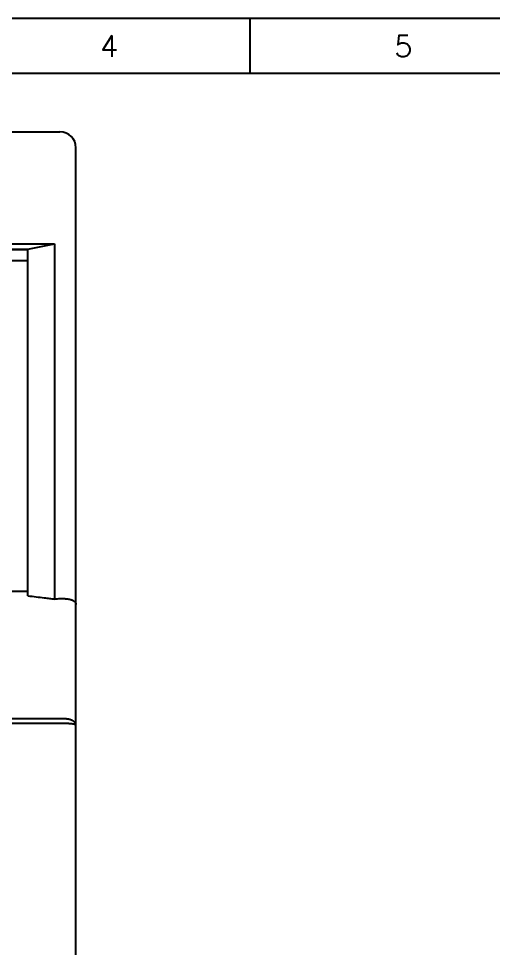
# Model space of a CAD drawing. Header units: millimetres. Extents: x -945625 to 316, y 6 to 533140.
# Drawn here: x -945522.8 to -945478.4, y 532782.1 to 532869.1 of the extents above; entities that cross this region are included whole.
import ezdxf

# ---------------------------------------------------------------- set-up
doc = ezdxf.new("R2010")
doc.units = ezdxf.units.MM
doc.header["$LTSCALE"] = 4
doc.linetypes.add('DASHED', pattern=[0.75, 0.5, -0.25])
doc.layers.add('10', color=4, linetype='Continuous')
doc.layers.add('11', color=7, linetype='Continuous')
doc.styles.get("Standard").update_dxf_attribs({"font": 'simplex.shx', "height": 2, "bigfont": '@extfont2.shx'})

# ---------------------------------------------------------------- blocks, each defined once
blk = doc.blocks.new('KHUNG')
for p, q in [((297, 0), (0, 0)), ((110.127, 0), (110.127, -5.125)), ((297, -5.125), (0, -5.125))]:
    blk.add_line(p, q)
at = {"char_height": 2, "attachment_point": 1}
for s, insert in [('4', (96.107, -1.592)), ('5', (123.639, -1.592))]:
    blk.add_mtext_dynamic_manual_height_columns(s, width=5.67685, gutter_width=10, heights=[0], dxfattribs=dict(at, insert=insert))

msp = doc.modelspace()

# ---------------------------------------------------------------- linework, layer by layer
at = {"layer": '10'}
for p, q in [((-945583.946, 532858.518), (-945518.946, 532858.518)), ((-945517.446, 532732.019), (-945517.446, 532857.018)), ((-945518.446, 532803.571), (-945540.385, 532803.571)), ((-945518.446, 532803.14), (-945540.385, 532803.14))]:
    msp.add_line(p, q, dxfattribs=at)
msp.add_arc((-945518.946, 532857.018), 1.5, 0, 90, dxfattribs=at)
for points, start_tangent, end_tangent in [([(-945518.47, 532814.816), (-945518.958, 532814.802), (-945519.446, 532814.788)], (-0.999577, -0.029083), (-0.999615, -0.027742)), ([(-945518.446, 532814.817), (-945518.454, 532814.817), (-945518.462, 532814.816), (-945518.47, 532814.816)], (-1, 0), (-0.999575, -0.029163)), ([(-945518.446, 532814.817), (-945518.356, 532814.814), (-945518.268, 532814.808), (-945518.182, 532814.798), (-945518.099, 532814.784), (-945518.02, 532814.767), (-945517.944, 532814.746), (-945517.873, 532814.723), (-945517.806, 532814.696), (-945517.745, 532814.667), (-945517.688, 532814.636), (-945517.638, 532814.603), (-945517.593, 532814.568), (-945517.554, 532814.532), (-945517.521, 532814.494), (-945517.494, 532814.455), (-945517.473, 532814.416), (-945517.458, 532814.377), (-945517.449, 532814.337), (-945517.446, 532814.297)], (1, 0), (0, -1)), ([(-945517.446, 532802.971), (-945517.45, 532803.027), (-945517.463, 532803.082), (-945517.485, 532803.136), (-945517.514, 532803.189), (-945517.552, 532803.24), (-945517.598, 532803.289), (-945517.65, 532803.335), (-945517.71, 532803.377), (-945517.775, 532803.416), (-945517.847, 532803.451), (-945517.923, 532803.483), (-945518.003, 532803.509), (-945518.088, 532803.531), (-945518.175, 532803.549), (-945518.264, 532803.561), (-945518.355, 532803.569), (-945518.446, 532803.571)], (-0.00006, 1), (-1, 0.000014)), ([(-945517.446, 532802.971), (-945517.45, 532802.987), (-945517.463, 532803.002), (-945517.485, 532803.018), (-945517.514, 532803.032), (-945517.552, 532803.047), (-945517.598, 532803.061), (-945517.65, 532803.073), (-945517.71, 532803.085), (-945517.775, 532803.097), (-945517.847, 532803.106), (-945517.923, 532803.115), (-945518.003, 532803.123), (-945518.088, 532803.129), (-945518.175, 532803.134), (-945518.264, 532803.137), (-945518.355, 532803.14), (-945518.446, 532803.14)], (-0.000212, 1), (-1, 0.000002))]:
    msp.add_spline(points, degree=3, dxfattribs=dict(at, start_tangent=start_tangent, end_tangent=end_tangent))
at = {"layer": '11'}
for p, q in [((-945583.696, 532848.018), (-945519.446, 532848.018)), ((-945581.696, 532847.518), (-945521.946, 532847.518)), ((-945521.946, 532847.468), (-945581.696, 532847.468)), ((-945521.946, 532847.518), (-945519.446, 532848.018)), ((-945521.946, 532815.089), (-945521.946, 532847.518)), ((-945519.446, 532848.018), (-945519.446, 532814.788)), ((-945581.696, 532846.468), (-945521.946, 532846.468)), ((-945559.591, 532815.518), (-945521.946, 532815.518))]:
    msp.add_line(p, q, dxfattribs=at)
for points, start_tangent, end_tangent in [([(-945521.946, 532815.089), (-945521.168, 532815.002), (-945520.429, 532814.911)], (0.994509, -0.104655), (0.991643, -0.129015)), ([(-945520.429, 532814.911), (-945519.933, 532814.848), (-945519.446, 532814.788)], (0.991644, -0.129007), (0.993084, -0.117403))]:
    msp.add_spline(points, degree=3, dxfattribs=dict(at, start_tangent=start_tangent, end_tangent=end_tangent))

# ---------------------------------------------------------------- block references
at = {"linetype": 'DASHED', "ltscale": 0.5}
msp.add_blockref('KHUNG', (-945611.293, 532869.109), dxfattribs=at)

doc.saveas('drawing.dxf')
